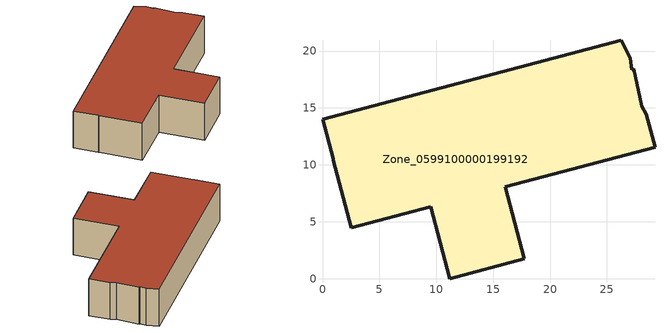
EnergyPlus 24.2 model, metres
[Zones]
Zone_0599100000199192
 floor ground (C_G): 2.51,4.49 0.95,10.4 0.93,10.55 0,14.01 26.27,20.95 27.06,19.38 27.18,18.38 27.35,18.43 28.03,15.17 28.45,14.47 29.22,11.55 16.06,8.07 17.73,1.73 11.17,0 9.5,6.34 z0
 wall outside (C_F): 26.27,20.95 0,14.01 0.93,10.55 0.95,10.4 2.51,4.49 9.5,6.34 11.17,0 17.73,1.73 16.06,8.07 29.22,11.55 28.45,14.47 28.03,15.17 27.35,18.43 27.18,18.38 27.06,19.38 26.27,20.95 z0:5.97
 roof outside (C_R): 0.95,10.4 2.51,4.49 9.5,6.34 11.17,0 17.73,1.73 16.06,8.07 29.22,11.55 28.45,14.47 28.03,15.17 27.35,18.43 27.18,18.38 27.06,19.38 26.27,20.95 0,14.01 0.93,10.55 z5.97
[BUILDING]
Pand.0599100000199192: North Axis=0; Terrain=City; Loads Convergence Tolerance Value=0.04; Temperature Convergence Tolerance Value=0.4; Solar Distribution=FullExterior; Maximum Number of Warmup Days=25; Minimum Number of Warmup Days=1
[Site:Location]
Rotterdam.The.Hague.AP_ZH_NLD Design_Conditions: Latitude=51.96; Longitude=4.45; Time Zone=1; Elevation=-4.5
[SITE:GROUNDTEMPERATURE:BUILDINGSURFACE]
18, 18, 18, 18, 18, 18, 18, 18, 18, 18, 18, 18
[MATERIAL] Thermal Absorptance=0.9; Solar Absorptance=0.7; Visible Absorptance=0.7
Name | Roughness | Thickness | Conductivity | Density | Specific Heat
G.D.1965 | MediumSmooth | 0.15 | 1 | 540 | 1210
F.D.1965 | Rough | 0.3 | 0.857143 | 1920 | 840
R.D.1965 | MediumRough | 0.2 | 0.08 | 1500 | 1000
[CONSTRUCTION]
C_G: G.D.1965
C_F: F.D.1965
C_R: R.D.1965
[ZONE]
Zone_0599100000199192: Type=1; Multiplier=1; Ceiling Height=Autocalculate; Volume=Autocalculate; Floor Area=autocalculate; Part of Total Floor Area=Yes
[ZONEINFILTRATION:DESIGNFLOWRATE]
Infil_Zone_0599100000199192: Zone or ZoneList or Space or SpaceList=Zone_0599100000199192; Schedule=AlwaysOn; Design Flow Rate Calculation Method=Flow/Area; Flow Rate per Floor Area=0.0042; Constant Term Coefficient=1; Temperature Term Coefficient=0; Velocity Term Coefficient=0; Velocity Squared Term Coefficient=0
[HVACTEMPLATE:ZONE:IDEALLOADSAIRSYSTEM]
Zone_0599100000199192: Maximum Heating Supply Air Temperature=50; Minimum Cooling Supply Air Temperature=13; Maximum Heating Supply Air Humidity Ratio=0.0156; Minimum Cooling Supply Air Humidity Ratio=0.0077; Heating Limit=NoLimit; Cooling Limit=NoLimit; Dehumidification Control Type=ConstantSensibleHeatRatio; Cooling Sensible Heat Ratio=0.7; Dehumidification Setpoint=60; Humidification Control Type=None; Humidification Setpoint=30; Outdoor Air Method=None; Outdoor Air Flow Rate per Person=0.00944; Outdoor Air Flow Rate per Zone Floor Area=0; Outdoor Air Flow Rate per Zone=0; Demand Controlled Ventilation Type=None; Outdoor Air Economizer Type=NoEconomizer; Heat Recovery Type=None; Sensible Heat Recovery Effectiveness=0.7; Latent Heat Recovery Effectiveness=0.65
[ZONECONTROL:THERMOSTAT]
ThermostatControl_Zone_0599100000199192: Zone or ZoneList=Zone_0599100000199192; Control Type Schedule=DualSetpointControlType; Control 1=Thermostat_Zone_0599100000199192; Temperature Difference Between Cutout And Setpoint=0
[THERMOSTATSETPOINT:DUALSETPOINT]
Thermostat_Zone_0599100000199192: Heating Setpoint Temperature Schedule=HeatingSetpoint_Zone_0599100000199192; Cooling Setpoint Temperature Schedule=CoolingSetpoint_Zone_0599100000199192
[SCHEDULE:COMPACT]
HeatingSetpoint_Zone_0599100000199192: Through: 12/31, For: AllDays, Until: 24:00, 21
CoolingSetpoint_Zone_0599100000199192: Through: 12/31, For: AllDays, Until: 24:00, 24
DualSetpointControlType: Through: 12/31, For: AllDays, Until: 24:00, 4
AlwaysOn: Through: 12/31, For: AllDays, Until: 24:00, 1
